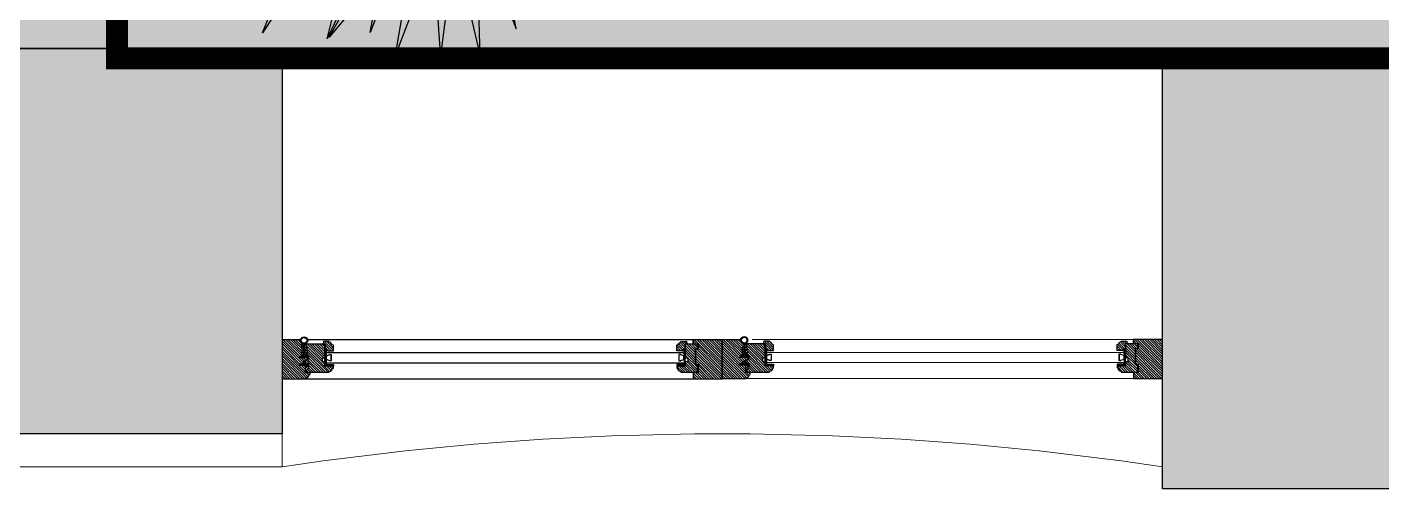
# Model space of a CAD drawing. Header units: millimetres. Extents: x 11706 to 69606, y 10911 to 38811.
# Drawn here: x 31043 to 33505, y 10911 to 11750 of the extents above; entities that cross this region are included whole.
import ezdxf

# ---------------------------------------------------------------- set-up
doc = ezdxf.new("R2010")
doc.units = ezdxf.units.MM
for name, color, linetype in [('2', 7, 'Continuous'), ('doors', 4, 'Continuous'), ('floor', 172, 'Continuous'), ('plants', 69, 'Continuous'), ('Plaster', 81, 'Continuous'), ('wall', 5, 'Continuous')]:
    doc.layers.add(name, color=color, linetype=linetype)
for name, color, linetype, lineweight in [('concr', 5, 'Continuous', 50), ('hatch', 252, 'Continuous', 0), ('windows line', 151, 'Continuous', 0)]:
    doc.layers.add(name, color=color, linetype=linetype, lineweight=lineweight)

# ---------------------------------------------------------------- blocks, each defined once
blk = doc.blocks.new('Joint-K7335')
at = {"layer": '2', "color": 7}
for points in [[(3.9, 10.7, -0.206505), (4.5, 11.8, -0.277528), (4.6, 11.7), (4.7, 11.5, 0.626267), (5.4, 11.5, 0.131441), (5.5, 11.7), (5.5, 18, 0.509109), (4.6, 18.4, -0.294424), (2, 18.3, 0.173488), (1.3, 18.5), (0, 18.5), (0, 2.1, 0.415334), (1.2, 0.9, 0.048115), (1.5, 0.9, 0.113375), (1.5, 1), (4, 2.8, 0.235966), (4, 2.9), (4, 3.3, 0.247659), (4, 3.4, 0.287937), (3.6, 3.4), (1.8, 2.3, -0.576722), (1.5, 2.5), (1.5, 3.3, -0.235966), (1.6, 3.5), (4, 5.3, 0.235966), (4, 5.3), (4, 5.7, 0.247659), (4, 5.8, 0.287937), (3.6, 5.8), (1.8, 4.8, -0.576722), (1.5, 5), (1.5, 6.3, -0.384094), (2.6, 7.5, -0.021813), (2.7, 7.5), (6.5, 7.5), (6.5, 7.6, 0.333043), (5.7, 8.5, -0.293245), (5.3, 8.9, 0.008528), (5.2, 9.3, 0.265517), (5, 9.5, 0.023748), (4.8, 9.5, -0.356149), (3.9, 10.7, -0.356149)], [(3.2, 10.8, 0.355005), (4.6, 8.8, -0.567624), (4.7, 8.8, -0.24708), (4.4, 8.7), (2.2, 9, -0.351704), (1.2, 10.1), (1.2, 12.9, -0.414214), (1.5, 13.2), (1.6, 13.2, 0.277073), (1.9, 13.4), (3.7, 16.8, -0.041112), (3.8, 17), (4.1, 17.7, -0.50666), (4.6, 17.7, -0.2771), (4.6, 17.5), (4.6, 13.3, 0.213422), (4.7, 13.1, -0.886227), (4.4, 12.6, 0.250571), (3.2, 10.8)]]:
    blk.add_lwpolyline(points, format="xyb", dxfattribs=at)
blk.add_lwpolyline([(1.6, 17.8, 0.632714), (1, 17.6), (1, 14.2, 0.78091), (1.6, 14.1), (3.2, 17.1, -0.117333), (3.3, 17.2, 1.218085), (3, 17.5, -0.285776), (2.7, 17.3, -0.145588)], format="xyb", close=True, dxfattribs=at)
blk = doc.blocks.new('wind 1400')
h = blk.add_hatch()
h.set_pattern_fill('ANSI31', color=4, angle=-90, style=0)
h.set_pattern_definition([(225, (7116.948, 124612.3033), (-2.24506403, 2.24506403), [])])
edge = h.paths.add_edge_path()
edge.add_line((-7.8, 1558), (-7.8, 1551.6))
edge.add_line((-7.8, 1551.6), (-17.5, 1551.6))
edge.add_line((-17.5, 1551.6), (-19.3, 1554.6))
edge.add_arc((-20.6, 1553.9), 1.5, 30.1137, 90)
edge.add_line((-20.6, 1555.4), (-23.9, 1555.4))
edge.add_line((-23.9, 1555.4), (-24.3, 1555))
edge.add_line((-24.3, 1555), (-24.3, 1514.1))
edge.add_line((-24.3, 1514.1), (-22.8, 1514.1))
edge.add_arc((-16.8, 1514.1), 6, 180, 270)
edge.add_line((-16.8, 1508.1), (-16.8, 1506.6))
edge.add_line((-16.8, 1506.6), (-13, 1506.6))
edge.add_line((-13, 1506.6), (-13, 1522))
edge.add_line((-13, 1522), (-5.5, 1522))
edge.add_line((-5.5, 1522), (-5.5, 1526.5))
edge.add_line((-5.5, 1526.5), (2, 1526.5))
edge.add_line((2, 1526.5), (2, 1522))
edge.add_line((2, 1522), (26.7, 1522))
edge.add_line((26.7, 1522), (26.7, 1558.8))
edge.add_line((26.7, 1558.8), (26.4, 1559.1))
edge.add_line((26.4, 1559.1), (6.5, 1558.6))
edge.add_line((6.5, 1558.6), (6.1, 1558.2))
edge.add_line((6.1, 1558.2), (6.1, 1551.6))
edge.add_line((6.1, 1551.6), (-0.6, 1551.6))
edge.add_line((-0.6, 1551.6), (-4.8, 1558.4))
edge.add_line((-4.8, 1558.4), (-7.4, 1558.4))
edge.add_line((-7.4, 1558.4), (-7.8, 1558))
edge = h.paths.add_edge_path()
edge.add_line((16.2, 1521.3), (16.2, 1516))
edge.add_line((16.2, 1516), (14.7, 1516))
edge.add_line((14.7, 1516), (14.7, 1506.6))
edge.add_line((14.7, 1506.6), (25.2, 1506.6))
edge.add_arc((29.1, 1506.7), 3.87, 108.7208, 181.2952, ccw=False)
edge.add_arc((26.6, 1514), 3.87, 288.7208, 361.2952)
edge.add_line((30.5, 1514.1), (32, 1514.1))
edge.add_line((32, 1514.1), (32, 1524.4))
edge.add_line((32, 1524.4), (26.7, 1525.4))
edge.add_line((26.7, 1525.4), (26.7, 1521.6))
edge.add_line((26.7, 1521.6), (16.2, 1521.3))
edge = h.paths.add_edge_path()
edge.add_line((7.5, 1560.3), (26.7, 1560.3))
edge.add_arc((33.5, 1560.3), 6.75, 90, 180, ccw=False)
edge.add_line((33.5, 1567), (34.5, 1567))
edge.add_line((34.5, 1567), (34.5, 1600))
edge.add_line((34.5, 1600), (-36, 1600))
edge.add_line((-36, 1600), (-36, 1556.5))
edge.add_line((-36, 1556.5), (-34.5, 1556.5))
edge.add_arc((-28.5, 1556.5), 6, 180, 270)
edge.add_line((-28.5, 1550.5), (-28.5, 1549))
edge.add_line((-28.5, 1549), (-25.4, 1549))
edge.add_line((-25.4, 1549), (-25.4, 1557.3))
edge.add_line((-25.4, 1557.3), (-16.4, 1557.3))
edge.add_line((-16.4, 1557.3), (-14.1, 1553.5))
edge.add_line((-14.1, 1553.5), (-12.3, 1553.5))
edge.add_line((-12.3, 1553.5), (-11.9, 1553.9))
edge.add_line((-11.9, 1553.9), (-11.9, 1567.4))
edge.add_line((-11.9, 1567.4), (-8.9, 1567.4))
edge.add_line((-8.9, 1567.4), (-8.9, 1561.8))
edge.add_line((-8.9, 1561.8), (-6.4, 1561.8))
edge.add_line((-6.4, 1561.8), (-6.4, 1560.3))
edge.add_line((-6.4, 1560.3), (-4.3, 1560.3))
edge.add_line((-4.3, 1560.3), (-0.3, 1553.5))
edge.add_line((-0.3, 1553.5), (1.6, 1553.5))
edge.add_line((1.6, 1553.5), (2, 1553.9))
edge.add_line((2, 1553.9), (2, 1567.4))
edge.add_line((2, 1567.4), (5, 1567.4))
edge.add_line((5, 1567.4), (5, 1561.8))
edge.add_line((5, 1561.8), (7.5, 1561.8))
at = {"ltscale": 10}
h = blk.add_hatch(dxfattribs=at)
h.set_pattern_fill('BRASS', color=4, scale=0.225, angle=-135, style=0)
h.set_pattern_definition([(315, (591.1752, 3518.9014), (-1.0102788, -1.0102788), []), (315, (590.67, 3518.3963), (-1.0102788, -1.0102788), [0.714375, -0.3571875])])
h.paths.add_polyline_path([(-13, 1518.6), (-10, 1518.6), (-10, 1509.6), (-13, 1509.6)])
h = blk.add_hatch(dxfattribs=at)
h.set_pattern_fill('ANGLE', color=4, scale=0.1125, angle=-135, style=0)
h.set_pattern_definition([(315, (591.1752, 3518.9014), (-0.55565335, -0.55565335), [0.5715, -0.2143125]), (225, (591.1752, 3518.9014), (-0.55565335, 0.55565335), [0.5715, -0.2143125])])
h.paths.add_polyline_path([(-13, 1509.6), (-10, 1509.6), (-10, 1506.6), (-13, 1506.6)])
h = blk.add_hatch(dxfattribs=at)
h.set_pattern_fill('ANGLE', color=4, scale=0.1125, angle=-135, style=0)
h.set_pattern_definition([(315, (600.9252, 3518.9014), (-0.55565335, -0.55565335), [0.5715, -0.2143125]), (225, (600.9252, 3518.9014), (-0.55565335, 0.55565335), [0.5715, -0.2143125])])
edge = h.paths.add_edge_path()
edge.add_line((14.7, 1522), (14.7, 1519.8))
edge.add_line((14.7, 1519.8), (13.2, 1519.8))
edge.add_arc((13.5, 1520.9), 1.16, 104.793, 255.207, ccw=False)
edge.add_line((13.2, 1522), (14.7, 1522))
h = blk.add_hatch(dxfattribs=at)
h.set_pattern_fill('ANGLE', color=4, scale=0.1125, angle=-135, style=0)
h.set_pattern_definition([(315, (600.9252, 3523.0264), (-0.55565335, -0.55565335), [0.5715, -0.2143125]), (225, (600.9252, 3523.0264), (-0.55565335, 0.55565335), [0.5715, -0.2143125])])
edge = h.paths.add_edge_path()
edge.add_line((16.2, 1521.6), (16.2, 1517.1))
edge.add_arc((15.5, 1517.7), 0.938, 216.8699, 323.1301, ccw=False)
edge.add_line((14.7, 1517.1), (14.7, 1521.6))
edge.add_arc((15.5, 1521.1), 0.926, 35.8841, 144.1159, ccw=False)
h = blk.add_hatch()
h.set_pattern_fill('ANSI31', color=4, angle=-90, style=0)
h.set_pattern_definition([(225, (7116.948, 124784.8033), (-2.24506403, 2.24506403), [])])
edge = h.paths.add_edge_path()
edge.add_line((-13, 867.1), (-13, 882.5))
edge.add_line((-13, 882.5), (-16.8, 882.5))
edge.add_line((-16.8, 882.5), (-16.8, 881))
edge.add_arc((-16.8, 875), 6, 90, 180)
edge.add_line((-22.8, 875), (-24.3, 875))
edge.add_line((-24.3, 875), (-24.3, 845))
edge.add_line((-24.3, 845), (-10.8, 845))
edge.add_line((-10.8, 845), (-10.8, 848.8))
edge.add_line((-10.8, 848.8), (19.2, 848.8))
edge.add_line((19.2, 848.8), (19.2, 845))
edge.add_line((19.2, 845), (26.7, 845))
edge.add_line((26.7, 845), (26.7, 867.1))
edge.add_line((26.7, 867.1), (2, 867.1))
edge.add_line((2, 867.1), (2, 862.6))
edge.add_line((2, 862.6), (-5.5, 862.6))
edge.add_line((-5.5, 862.6), (-5.5, 867.1))
edge.add_line((-5.5, 867.1), (-13, 867.1))
h.paths.add_polyline_path([(-25.3, 852.5), (-36, 852.5), (-36, 800), (35, 800), (35, 852.5), (27.7, 852.5), (27.7, 844), (18.2, 844), (18.2, 848.8), (-9.8, 848.8), (-9.8, 844), (-25.3, 844)])
edge = h.paths.add_edge_path()
edge.add_line((16.5, 867.9), (16.5, 873.1))
edge.add_line((16.5, 873.1), (15, 873.1))
edge.add_line((15, 873.1), (15, 882.5))
edge.add_line((15, 882.5), (25.5, 882.5))
edge.add_arc((29.3, 882.4), 3.87, 178.7048, 251.2792)
edge.add_arc((26.8, 875.1), 3.87, -1.2952, 71.2792, ccw=False)
edge.add_line((30.7, 875), (32, 875))
edge.add_line((32, 875), (32, 864.7))
edge.add_line((32, 864.7), (27, 863.8))
edge.add_line((27, 863.8), (27, 867.9))
edge.add_line((27, 867.9), (16.5, 867.9))
h = blk.add_hatch(dxfattribs=at)
h.set_pattern_fill('ANGLE', color=4, scale=0.1125, angle=-135, style=0)
h.set_pattern_definition([(45, (591.1752, -1129.7764), (-0.55565335, 0.55565335), [0.5715, -0.2143125]), (135, (591.1752, -1129.7764), (-0.55565335, -0.55565335), [0.5715, -0.2143125])])
h.paths.add_polyline_path([(-13, 879.5), (-10, 879.5), (-10, 882.5), (-13, 882.5)])
h = blk.add_hatch(dxfattribs=at)
h.set_pattern_fill('BRASS', color=4, scale=0.225, angle=-135, style=0)
h.set_pattern_definition([(45, (591.1752, -1129.7764), (-1.0102788, 1.0102788), []), (45, (590.67, -1129.2713), (-1.0102788, 1.0102788), [0.714375, -0.3571875])])
h.paths.add_polyline_path([(-13, 870.5), (-10, 870.5), (-10, 879.5), (-13, 879.5)])
h = blk.add_hatch(dxfattribs=at)
h.set_pattern_fill('ANGLE', color=4, scale=0.1125, angle=-135, style=0)
h.set_pattern_definition([(45, (600.9252, -1129.7764), (-0.55565335, 0.55565335), [0.5715, -0.2143125]), (135, (600.9252, -1129.7764), (-0.55565335, -0.55565335), [0.5715, -0.2143125])])
edge = h.paths.add_edge_path()
edge.add_line((14.7, 867.1), (14.7, 869.4))
edge.add_line((14.7, 869.4), (13.2, 869.4))
edge.add_arc((13.5, 868.2), 1.16, 104.793, 255.207)
edge.add_line((13.2, 867.1), (14.7, 867.1))
h = blk.add_hatch(dxfattribs=at)
h.set_pattern_fill('ANGLE', color=4, scale=0.1125, angle=-135, style=0)
h.set_pattern_definition([(45, (600.9252, -1133.9014), (-0.55565335, 0.55565335), [0.5715, -0.2143125]), (135, (600.9252, -1133.9014), (-0.55565335, -0.55565335), [0.5715, -0.2143125])])
edge = h.paths.add_edge_path()
edge.add_line((16.2, 867.5), (16.2, 872))
edge.add_arc((15.5, 871.4), 0.938, 36.8699, 143.1301)
edge.add_line((14.7, 872), (14.7, 867.5))
edge.add_arc((15.5, 868.1), 0.926, 215.8841, 324.1159)
h = blk.add_hatch()
h.set_pattern_fill('ANSI31', color=4, angle=-90, style=0)
h.set_pattern_definition([(225, (7117.473, 123812.3033), (-2.24506403, 2.24506403), [])])
edge = h.paths.add_edge_path()
edge.add_line((-7.2, 758), (-7.2, 751.6))
edge.add_line((-7.2, 751.6), (-17, 751.6))
edge.add_line((-17, 751.6), (-18.7, 754.6))
edge.add_arc((-20, 753.9), 1.5, 30.1137, 90)
edge.add_line((-20, 755.4), (-23.4, 755.4))
edge.add_line((-23.4, 755.4), (-23.7, 755))
edge.add_line((-23.7, 755), (-23.7, 714.1))
edge.add_line((-23.7, 714.1), (-22.2, 714.1))
edge.add_arc((-16.2, 714.1), 6, 180, 270)
edge.add_line((-16.2, 708.1), (-16.2, 706.6))
edge.add_line((-16.2, 706.6), (-12.5, 706.6))
edge.add_line((-12.5, 706.6), (-12.5, 722))
edge.add_line((-12.5, 722), (-5, 722))
edge.add_line((-5, 722), (-5, 726.5))
edge.add_line((-5, 726.5), (2.5, 726.5))
edge.add_line((2.5, 726.5), (2.5, 722))
edge.add_line((2.5, 722), (27.3, 722))
edge.add_line((27.3, 722), (27.3, 758.8))
edge.add_line((27.3, 758.8), (26.9, 759.1))
edge.add_line((26.9, 759.1), (7, 758.6))
edge.add_line((7, 758.6), (6.6, 758.2))
edge.add_line((6.6, 758.2), (6.6, 751.6))
edge.add_line((6.6, 751.6), (-0.1, 751.6))
edge.add_line((-0.1, 751.6), (-4.2, 758.4))
edge.add_line((-4.2, 758.4), (-6.9, 758.4))
edge.add_line((-6.9, 758.4), (-7.2, 758))
edge = h.paths.add_edge_path()
edge.add_line((16.8, 721.3), (16.8, 716))
edge.add_line((16.8, 716), (15.3, 716))
edge.add_line((15.3, 716), (15.3, 706.6))
edge.add_line((15.3, 706.6), (25.8, 706.6))
edge.add_arc((29.6, 706.7), 3.87, 108.7208, 181.2952, ccw=False)
edge.add_arc((27.1, 714), 3.87, 288.7208, 361.2952)
edge.add_line((31, 714.1), (32.5, 714.1))
edge.add_line((32.5, 714.1), (32.5, 724.4))
edge.add_line((32.5, 724.4), (27.3, 725.4))
edge.add_line((27.3, 725.4), (27.3, 721.6))
edge.add_line((27.3, 721.6), (16.8, 721.3))
edge = h.paths.add_edge_path()
edge.add_line((8, 760.2), (27.3, 760.2))
edge.add_arc((34, 760.2), 6.75, 90, 180, ccw=False)
edge.add_line((34, 767), (35, 767))
edge.add_line((35, 767), (35, 800))
edge.add_line((35, 800), (-35.5, 800))
edge.add_line((-35.5, 800), (-35.5, 756.5))
edge.add_line((-35.5, 756.5), (-34, 756.5))
edge.add_arc((-28, 756.5), 6, 180, 270)
edge.add_line((-28, 750.5), (-28, 749))
edge.add_line((-28, 749), (-24.9, 749))
edge.add_line((-24.9, 749), (-24.9, 757.2))
edge.add_line((-24.9, 757.2), (-15.9, 757.2))
edge.add_line((-15.9, 757.2), (-13.6, 753.5))
edge.add_line((-13.6, 753.5), (-11.7, 753.5))
edge.add_line((-11.7, 753.5), (-11.4, 753.9))
edge.add_line((-11.4, 753.9), (-11.4, 767.4))
edge.add_line((-11.4, 767.4), (-8.4, 767.4))
edge.add_line((-8.4, 767.4), (-8.4, 761.8))
edge.add_line((-8.4, 761.8), (-5.9, 761.8))
edge.add_line((-5.9, 761.8), (-5.9, 760.2))
edge.add_line((-5.9, 760.2), (-3.8, 760.2))
edge.add_line((-3.8, 760.2), (0.3, 753.5))
edge.add_line((0.3, 753.5), (2.1, 753.5))
edge.add_line((2.1, 753.5), (2.5, 753.9))
edge.add_line((2.5, 753.9), (2.5, 767.4))
edge.add_line((2.5, 767.4), (5.5, 767.4))
edge.add_line((5.5, 767.4), (5.5, 761.8))
edge.add_line((5.5, 761.8), (8, 761.8))
h = blk.add_hatch(dxfattribs=at)
h.set_pattern_fill('BRASS', color=4, scale=0.225, angle=-135, style=0)
h.set_pattern_definition([(315, (591.7002, 2718.9014), (-1.0102788, -1.0102788), []), (315, (591.195, 2718.3963), (-1.0102788, -1.0102788), [0.714375, -0.3571875])])
h.paths.add_polyline_path([(-12.5, 718.6), (-9.5, 718.6), (-9.5, 709.6), (-12.5, 709.6)])
h = blk.add_hatch(dxfattribs=at)
h.set_pattern_fill('ANGLE', color=4, scale=0.1125, angle=-135, style=0)
h.set_pattern_definition([(315, (601.4502, 2718.9014), (-0.55565335, -0.55565335), [0.5715, -0.2143125]), (225, (601.4502, 2718.9014), (-0.55565335, 0.55565335), [0.5715, -0.2143125])])
edge = h.paths.add_edge_path()
edge.add_line((15.3, 722), (15.3, 719.8))
edge.add_line((15.3, 719.8), (13.8, 719.8))
edge.add_arc((14.1, 720.9), 1.16, 104.793, 255.207, ccw=False)
edge.add_line((13.8, 722), (15.3, 722))
h = blk.add_hatch(dxfattribs=at)
h.set_pattern_fill('ANGLE', color=4, scale=0.1125, angle=-135, style=0)
h.set_pattern_definition([(315, (601.4502, 2723.0264), (-0.55565335, -0.55565335), [0.5715, -0.2143125]), (225, (601.4502, 2723.0264), (-0.55565335, 0.55565335), [0.5715, -0.2143125])])
edge = h.paths.add_edge_path()
edge.add_line((16.8, 721.6), (16.8, 717.1))
edge.add_arc((16, 717.7), 0.938, 216.8699, 323.1301, ccw=False)
edge.add_line((15.3, 717.1), (15.3, 721.6))
edge.add_arc((16, 721.1), 0.926, 35.8841, 144.1159, ccw=False)
h = blk.add_hatch(dxfattribs=at)
h.set_pattern_fill('ANGLE', color=4, scale=0.1125, angle=-135, style=0)
h.set_pattern_definition([(315, (591.7002, 2718.9014), (-0.55565335, -0.55565335), [0.5715, -0.2143125]), (225, (591.7002, 2718.9014), (-0.55565335, 0.55565335), [0.5715, -0.2143125])])
h.paths.add_polyline_path([(-12.5, 709.6), (-9.5, 709.6), (-9.5, 706.6), (-12.5, 706.6)])
h = blk.add_hatch()
h.set_pattern_fill('ANSI31', color=4, angle=-90, style=0)
h.set_pattern_definition([(225, (7117.473, 123984.8033), (-2.24506403, 2.24506403), [])])
edge = h.paths.add_edge_path()
edge.add_line((-12.5, 67.1), (-12.5, 82.5))
edge.add_line((-12.5, 82.5), (-16.2, 82.5))
edge.add_line((-16.2, 82.5), (-16.2, 81))
edge.add_arc((-16.2, 75), 6, 90, 180)
edge.add_line((-22.2, 75), (-23.7, 75))
edge.add_line((-23.7, 75), (-23.7, 45))
edge.add_line((-23.7, 45), (-10.2, 45))
edge.add_line((-10.2, 45), (-10.2, 48.8))
edge.add_line((-10.2, 48.8), (19.8, 48.8))
edge.add_line((19.8, 48.8), (19.8, 45))
edge.add_line((19.8, 45), (27.3, 45))
edge.add_line((27.3, 45), (27.3, 67.1))
edge.add_line((27.3, 67.1), (2.5, 67.1))
edge.add_line((2.5, 67.1), (2.5, 62.6))
edge.add_line((2.5, 62.6), (-5, 62.6))
edge.add_line((-5, 62.6), (-5, 67.1))
edge.add_line((-5, 67.1), (-12.5, 67.1))
h.paths.add_polyline_path([(-24.7, 52.5), (-35.5, 52.5), (-35.5, 0), (35.5, 0), (35.5, 52.5), (28.3, 52.5), (28.3, 44), (18.8, 44), (18.8, 48.8), (-9.2, 48.8), (-9.2, 44), (-24.7, 44)])
edge = h.paths.add_edge_path()
edge.add_line((17, 67.9), (17, 73.1))
edge.add_line((17, 73.1), (15.5, 73.1))
edge.add_line((15.5, 73.1), (15.5, 82.5))
edge.add_line((15.5, 82.5), (26, 82.5))
edge.add_arc((29.9, 82.4), 3.87, 178.7048, 251.2792)
edge.add_arc((27.4, 75.1), 3.87, -1.2952, 71.2792, ccw=False)
edge.add_line((31.2, 75), (32.5, 75))
edge.add_line((32.5, 75), (32.5, 64.7))
edge.add_line((32.5, 64.7), (27.5, 63.8))
edge.add_line((27.5, 63.8), (27.5, 67.9))
edge.add_line((27.5, 67.9), (17, 67.9))
h = blk.add_hatch(dxfattribs=at)
h.set_pattern_fill('ANGLE', color=4, scale=0.1125, angle=-135, style=0)
h.set_pattern_definition([(45, (591.7002, -1929.7764), (-0.55565335, 0.55565335), [0.5715, -0.2143125]), (135, (591.7002, -1929.7764), (-0.55565335, -0.55565335), [0.5715, -0.2143125])])
h.paths.add_polyline_path([(-12.5, 79.5), (-9.5, 79.5), (-9.5, 82.5), (-12.5, 82.5)])
h = blk.add_hatch(dxfattribs=at)
h.set_pattern_fill('BRASS', color=4, scale=0.225, angle=-135, style=0)
h.set_pattern_definition([(45, (591.7002, -1929.7764), (-1.0102788, 1.0102788), []), (45, (591.195, -1929.2713), (-1.0102788, 1.0102788), [0.714375, -0.3571875])])
h.paths.add_polyline_path([(-12.5, 70.5), (-9.5, 70.5), (-9.5, 79.5), (-12.5, 79.5)])
h = blk.add_hatch(dxfattribs=at)
h.set_pattern_fill('ANGLE', color=4, scale=0.1125, angle=-135, style=0)
h.set_pattern_definition([(45, (601.4502, -1929.7764), (-0.55565335, 0.55565335), [0.5715, -0.2143125]), (135, (601.4502, -1929.7764), (-0.55565335, -0.55565335), [0.5715, -0.2143125])])
edge = h.paths.add_edge_path()
edge.add_line((15.3, 67.1), (15.3, 69.4))
edge.add_line((15.3, 69.4), (13.8, 69.4))
edge.add_arc((14.1, 68.2), 1.16, 104.793, 255.207)
edge.add_line((13.8, 67.1), (15.3, 67.1))
h = blk.add_hatch(dxfattribs=at)
h.set_pattern_fill('ANGLE', color=4, scale=0.1125, angle=-135, style=0)
h.set_pattern_definition([(45, (601.4502, -1933.9014), (-0.55565335, 0.55565335), [0.5715, -0.2143125]), (135, (601.4502, -1933.9014), (-0.55565335, -0.55565335), [0.5715, -0.2143125])])
edge = h.paths.add_edge_path()
edge.add_line((16.8, 67.5), (16.8, 72))
edge.add_arc((16, 71.4), 0.938, 36.8699, 143.1301)
edge.add_line((15.3, 72), (15.3, 67.5))
edge.add_arc((16, 68.1), 0.926, 215.8841, 324.1159)
at = {"color": 8}
for p, q in [((-36, 1556.5), (-36, 852.5)), ((35, 852.5), (35, 1553.4)), ((-35.5, 756.5), (-35, 52.5)), ((35.5, 52.5), (35, 745.3))]:
    blk.add_line(p, q, dxfattribs=at)
for p, q in [((7.5, 1561.8), (7.5, 1560.3)), ((14.7, 869.4), (-10, 869.4)), ((-10.8, 845), (-10.8, 848.8)), ((26.7, 852.5), (35, 852.5)), ((8, 761.8), (8, 760.2)), ((15.3, 69.4), (-9.5, 69.4)), ((27.3, 52.5), (35.5, 52.5)), ((-10.2, 45), (-10.2, 48.8))]:
    blk.add_line(p, q)
at = {"color": 4, "ltscale": 10}
for p, q in [((21, 1564), (27.9, 1564)), ((21.2, 1555.1), (28.1, 1555.5)), ((-10.8, 1522), (12.5, 1519.8)), ((-10.8, 1519.8), (12.5, 1522)), ((14.7, 1519.8), (-10, 1519.8)), ((-10.8, 869.4), (12.5, 867.1)), ((-10.8, 867.1), (12.5, 869.4)), ((21.7, 755.1), (28.6, 755.5)), ((-10.2, 722), (13, 719.8)), ((-10.2, 719.8), (13, 722)), ((15.3, 719.8), (-9.5, 719.8)), ((-10.2, 69.4), (13, 67.1)), ((-10.2, 67.1), (13, 69.4))]:
    blk.add_line(p, q, dxfattribs=at)
at = {"color": 7}
for p, q in [((-6.8, 1519.8), (-6.8, 869.4)), ((11.5, 1519.8), (11.5, 869.4)), ((-6.2, 719.8), (-5.7, 69.4)), ((12, 719.8), (12.5, 69.4))]:
    blk.add_line(p, q, dxfattribs=at)
for points in [[(7.5, 1560.3), (26.7, 1560.3, -0.414214), (33.5, 1567), (34.5, 1567), (34.5, 1600), (-36, 1600), (-36, 1556.5), (-34.5, 1556.5, 0.414214), (-28.5, 1550.5), (-28.5, 1549), (-25.4, 1549), (-25.4, 1557.3), (-16.4, 1557.3), (-14.1, 1553.5), (-12.3, 1553.5), (-11.9, 1553.9), (-11.9, 1567.4), (-8.9, 1567.4), (-8.9, 1561.8), (-6.4, 1561.8), (-6.4, 1560.3), (-4.3, 1560.3), (-0.3, 1553.5), (1.6, 1553.5), (2, 1553.9), (2, 1567.4), (5, 1567.4), (5, 1561.8), (7.5, 1561.8)], [(-13, 867.1), (-13, 882.5), (-16.8, 882.5), (-16.8, 881, 0.414214), (-22.8, 875), (-24.3, 875), (-24.3, 845), (-10.8, 845), (-10.8, 848.8), (19.2, 848.8), (19.2, 845), (26.7, 845), (26.7, 867.1), (2, 867.1), (2, 862.6), (-5.5, 862.6), (-5.5, 867.1), (-13, 867.1)], [(8, 760.2), (27.3, 760.2, -0.414214), (34, 767), (35, 767), (35, 800), (-35.5, 800), (-35.5, 756.5), (-34, 756.5, 0.414214), (-28, 750.5), (-28, 749), (-24.9, 749), (-24.9, 757.2), (-15.9, 757.2), (-13.6, 753.5), (-11.7, 753.5), (-11.4, 753.9), (-11.4, 767.4), (-8.4, 767.4), (-8.4, 761.8), (-5.9, 761.8), (-5.9, 760.2), (-3.8, 760.2), (0.3, 753.5), (2.1, 753.5), (2.5, 753.9), (2.5, 767.4), (5.5, 767.4), (5.5, 761.8), (8, 761.8)], [(-12.5, 67.1), (-12.5, 82.5), (-16.2, 82.5), (-16.2, 81, 0.414214), (-22.2, 75), (-23.7, 75), (-23.7, 45), (-10.2, 45), (-10.2, 48.8), (19.8, 48.8), (19.8, 45), (27.3, 45), (27.3, 67.1), (2.5, 67.1), (2.5, 62.6), (-5, 62.6), (-5, 67.1), (-12.5, 67.1)]]:
    blk.add_lwpolyline(points, format="xyb", dxfattribs=at)
for points in [[(-7.8, 1558), (-7.8, 1551.6), (-17.5, 1551.6), (-19.3, 1554.6, 0.267417), (-20.6, 1555.4), (-23.9, 1555.4), (-24.3, 1555), (-24.3, 1514.1), (-22.8, 1514.1, 0.414214), (-16.8, 1508.1), (-16.8, 1506.6), (-13, 1506.6), (-13, 1522), (-5.5, 1522), (-5.5, 1526.5), (2, 1526.5), (2, 1522), (26.7, 1522), (26.7, 1558.8), (26.4, 1559.1), (6.5, 1558.6), (6.1, 1558.2), (6.1, 1551.6), (-0.6, 1551.6), (-4.8, 1558.4), (-7.4, 1558.4)], [(16.2, 1521.3), (16.2, 1516), (14.7, 1516), (14.7, 1506.6), (25.2, 1506.6, -0.327693), (27.9, 1510.4, 0.327693), (30.5, 1514.1), (32, 1514.1), (32, 1524.4), (26.7, 1525.4), (26.7, 1521.6), (16.2, 1521.3)], [(16.5, 867.9), (16.5, 873.1), (15, 873.1), (15, 882.5), (25.5, 882.5, 0.327693), (28.1, 878.7, -0.327693), (30.7, 875), (32, 875), (32, 864.7), (27, 863.8), (27, 867.9), (16.5, 867.9)], [(-7.2, 758), (-7.2, 751.6), (-17, 751.6), (-18.7, 754.6, 0.267417), (-20, 755.4), (-23.4, 755.4), (-23.7, 755), (-23.7, 714.1), (-22.2, 714.1, 0.414214), (-16.2, 708.1), (-16.2, 706.6), (-12.5, 706.6), (-12.5, 722), (-5, 722), (-5, 726.5), (2.5, 726.5), (2.5, 722), (27.3, 722), (27.3, 758.8), (26.9, 759.1), (7, 758.6), (6.6, 758.2), (6.6, 751.6), (-0.1, 751.6), (-4.2, 758.4), (-6.9, 758.4)], [(16.8, 721.3), (16.8, 716), (15.3, 716), (15.3, 706.6), (25.8, 706.6, -0.327693), (28.4, 710.4, 0.327693), (31, 714.1), (32.5, 714.1), (32.5, 724.4), (27.3, 725.4), (27.3, 721.6), (16.8, 721.3)], [(17, 67.9), (17, 73.1), (15.5, 73.1), (15.5, 82.5), (26, 82.5, 0.327693), (28.6, 78.7, -0.327693), (31.2, 75), (32.5, 75), (32.5, 64.7), (27.5, 63.8), (27.5, 67.9), (17, 67.9)]]:
    blk.add_lwpolyline(points, format="xyb", close=True, dxfattribs=at)
at = {"color": 4, "ltscale": 10}
for points in [[(21, 1560.3), (21, 1564), (7.5, 1564), (7.5, 1560.3)], [(21, 1558.9), (21.2, 1555.1), (7.7, 1554.5), (7.5, 1558.2)], [(-13, 1518.6), (-10, 1518.6), (-10, 1509.6), (-13, 1509.6)], [(-13, 1509.6), (-10, 1509.6), (-10, 1506.6), (-13, 1506.6)], [(12.5, 1522), (12.5, 1519.8), (-10.8, 1519.8), (-10.8, 1522)], [(-13, 879.5), (-10, 879.5), (-10, 882.5), (-13, 882.5)], [(-13, 870.5), (-10, 870.5), (-10, 879.5), (-13, 879.5)], [(12.5, 867.1), (12.5, 869.4), (-10.8, 869.4), (-10.8, 867.1)], [(21.5, 760.2), (21.5, 764), (8, 764), (8, 760.2)], [(21.5, 758.9), (21.7, 755.1), (8.2, 754.5), (8, 758.2)], [(-12.5, 718.6), (-9.5, 718.6), (-9.5, 709.6), (-12.5, 709.6)], [(13, 722), (13, 719.8), (-10.2, 719.8), (-10.2, 722)], [(-12.5, 709.6), (-9.5, 709.6), (-9.5, 706.6), (-12.5, 706.6)], [(-12.5, 79.5), (-9.5, 79.5), (-9.5, 82.5), (-12.5, 82.5)], [(-12.5, 70.5), (-9.5, 70.5), (-9.5, 79.5), (-12.5, 79.5)], [(13, 67.1), (13, 69.4), (-10.2, 69.4), (-10.2, 67.1)]]:
    blk.add_lwpolyline(points, close=True, dxfattribs=at)
at = {"color": 7}
for points in [[(8.4, 1510.8), (-3.6, 1510.8), (-3.6, 1514.5), (-2.9, 1514.5), (-1.1, 1519.8), (5.8, 1519.8), (7.6, 1514.5), (8.4, 1514.5)], [(8, 1511.1), (-3.3, 1511.1), (-3.3, 1514.1), (-2.6, 1514.1), (-0.8, 1519.4), (5.5, 1519.4), (7.3, 1514.1), (8, 1514.1)], [(8.4, 879.1), (-3.6, 879.1), (-3.6, 875.4), (-2.9, 875.4), (-1.1, 869.4), (5.8, 869.4), (7.6, 875.4), (8.4, 875.4)], [(8, 878.7), (-3.3, 878.7), (-3.3, 875.7), (-2.6, 875.7), (-0.8, 869.7), (5.5, 869.7), (7.3, 875.7), (8, 875.7)], [(8.9, 710.8), (-3.1, 710.8), (-3.1, 714.5), (-2.4, 714.5), (-0.5, 719.8), (6.3, 719.8), (8.1, 714.5), (8.9, 714.5)], [(8.5, 711.1), (-2.7, 711.1), (-2.7, 714.1), (-2.1, 714.1), (-0.3, 719.4), (6, 719.4), (7.9, 714.1), (8.5, 714.1)], [(8.9, 79.1), (-3.1, 79.1), (-3.1, 75.4), (-2.4, 75.4), (-0.5, 69.4), (6.3, 69.4), (8.1, 75.4), (8.9, 75.4)], [(8.5, 78.7), (-2.7, 78.7), (-2.7, 75.7), (-2.1, 75.7), (-0.3, 69.7), (6, 69.7), (7.9, 75.7), (8.5, 75.7)]]:
    blk.add_lwpolyline(points, close=True, dxfattribs=at)
at = {"color": 4, "ltscale": 10}
for points in [[(14.7, 1522), (14.7, 1519.8), (13.2, 1519.8, -0.770201), (13.2, 1522)], [(16.2, 1521.6), (16.2, 1517.1, -0.5), (14.7, 1517.1), (14.7, 1521.6, -0.5108)], [(14.7, 867.1), (14.7, 869.4), (13.2, 869.4, 0.770201), (13.2, 867.1)], [(16.2, 867.5), (16.2, 872, 0.5), (14.7, 872), (14.7, 867.5, 0.5108)], [(15.3, 722), (15.3, 719.8), (13.8, 719.8, -0.770201), (13.8, 722)], [(16.8, 721.6), (16.8, 717.1, -0.5), (15.3, 717.1), (15.3, 721.6, -0.5108)], [(15.3, 67.1), (15.3, 69.4), (13.8, 69.4, 0.770201), (13.8, 67.1)], [(16.8, 67.5), (16.8, 72, 0.5), (15.3, 72), (15.3, 67.5, 0.5108)]]:
    blk.add_lwpolyline(points, format="xyb", close=True, dxfattribs=at)
at = {"color": 7}
for points in [[(-25.3, 852.5), (-36, 852.5), (-36, 800), (35, 800), (35, 852.5), (27.7, 852.5), (27.7, 844), (18.2, 844), (18.2, 848.8), (-9.8, 848.8), (-9.8, 844), (-25.3, 844), (-25.3, 852.5)], [(-24.7, 52.5), (-35.5, 52.5), (-35.5, 0), (35.5, 0), (35.5, 52.5), (28.3, 52.5), (28.3, 44), (18.8, 44), (18.8, 48.8), (-9.2, 48.8), (-9.2, 44), (-24.7, 44), (-24.7, 52.5)]]:
    blk.add_lwpolyline(points, dxfattribs=at)
for centre, radius in [((33.7, 1559.9), 6.56), ((33.7, 1559.9), 5.25), ((34.2, 759.9), 6.56), ((34.2, 759.9), 5.25)]:
    blk.add_circle(centre, radius, dxfattribs=at)
at = {"color": 4, "ltscale": 10, "xscale": -0.75, "yscale": 0.75, "zscale": 0.75, "rotation": 180}
for p in [(-11.9, 1567.4), (2, 1567.4), (-11.4, 767.4), (2.5, 767.4)]:
    blk.add_blockref('Joint-K7335', p, dxfattribs=at)
blk = doc.blocks.new('z_49')
for p, q in [((-4.69, -6.897), (-3.953, -5.08)), ((-3.513, -7.004), (-3.034, -5.096)), ((-2.731, -6.892), (-2.374, -4.953)), ((-2.016, -5.036), (-2.731, -6.892)), ((-3.599, -5.235), (-4.69, -6.897)), ((-2.673, -5.202), (-3.513, -7.004)), ((-0.48, -5.805), (-0.077, -6.822)), ((-0.077, -6.822), (-0.274, -5.725)), ((-3.474, -6.976), (-3.055, -6.222)), ((-2.929, -6.327), (-3.474, -6.976)), ((-1.522, -6.389), (-1.454, -7.359)), ((-1.454, -7.359), (-1.329, -6.375)), ((-0.983, -6.253), (-0.732, -7.32)), ((-0.732, -7.32), (-0.767, -6.205)), ((-2.272, -7.294), (-2.124, -6.456)), ((-1.977, -6.523), (-2.272, -7.294))]:
    blk.add_line(p, q)

msp = doc.modelspace()

# ---------------------------------------------------------------- hatches: boundary and pattern name
at = {"layer": 'floor', "true_color": 0xfef4cd}
h = msp.add_hatch(color=254, dxfattribs=at)
h.paths.add_polyline_path([(16506.5, 11710.5), (12406.5, 11710.5), (12406.6, 15810.5), (16506.5, 15810.5), (16506.5, 14810.5), (16606.5, 14810.5), (16606.5, 16010.5), (16506.5, 16010.5), (16506.5, 16910.5), (16606.5, 16910.5), (16606.5, 18185.5), (12406.5, 18185.5), (12406.5, 22335.5), (18706.5, 22335.5), (18706.5, 22085.5), (18956.5, 22085.5), (18956.5, 17085.5), (18706.5, 17085.5), (18706.5, 16485.5), (19306.5, 16485.5), (19306.5, 17085.5), (19056.5, 17085.5), (19056.5, 22085.5), (19306.5, 22085.5), (19306.5, 22335.5), (26106.5, 22335.5), (26106.5, 22085.5), (26706.5, 22085.5), (26706.5, 22685.5), (26106.5, 22685.5), (26106.5, 22435.5), (19306.5, 22435.5), (19306.5, 22956.8), (19206.5, 22956.8), (19206.5, 22685.5), (18706.5, 22685.5), (18706.5, 22435.5), (12406.5, 22435.5), (12406.5, 27460.5), (12606.5, 27460.5), (12606.5, 28260.5), (13406.5, 28260.5), (13406.5, 27460.5), (19206.5, 27460.5), (19206.5, 23766.8), (19306.5, 23766.8), (19306.5, 27460.5), (26356.5, 27460.5), (26356.5, 23766.8), (26456.5, 23766.8), (26456.5, 27460.5), (31206.5, 27460.5), (31206.5, 22435.5), (28206.5, 22435.5), (28206.5, 22335.5), (31206.5, 22335.5), (31206.5, 16835.5), (28206.5, 16835.5), (28206.5, 16735.5), (31206.5, 16735.5), (31206.5, 11710.5), (26806.5, 11710.5), (26806.5, 13826.7), (26706.5, 13826.7), (26706.5, 11710.5), (16606.5, 11710.5), (16606.5, 13910.5), (16506.5, 13910.5)])
h.paths.add_polyline_path([(26106.5, 17085.5), (26706.5, 17085.5), (26706.5, 16485.5), (26106.5, 16485.5)], flags=16)
at = {"layer": 'floor'}
h = msp.add_hatch(dxfattribs=at)
h.set_pattern_fill('ANGLE', color=252, scale=40, style=0)
h.set_pattern_definition([(0, (-135610.08, 201539), (0, 279.4), [203.2, -76.2]), (90, (-135610.08, 201539), (-279.4, 2e-14), [203.2, -76.2])])
h.paths.add_polyline_path([(34106.5, 24820.5), (40906.5, 24820.5), (40906.5, 14885.5), (34106.5, 14885.5)], flags=16)
h.paths.add_polyline_path([(31206.5, 27460.5), (34706.5, 27460.5), (34706.5, 28235.5), (35906.5, 28235.5), (35906.5, 27415.5), (35911.5, 27410.5), (36901.5, 27410.5), (36906.5, 27415.5), (36906.5, 28235.5), (38106.5, 28235.5), (38106.5, 27415.5), (38111.5, 27410.5), (38631.5, 27410.5), (39406.5, 27410.5), (39406.5, 28260.5), (43006.5, 28260.5), (43006.5, 27460.5), (43806.5, 27460.5), (43806.5, 11710.5), (31206.5, 11710.5)])
at = {"layer": 'hatch', "true_color": 0xc3db84}
h = msp.add_hatch(color=53, dxfattribs=at)
h.paths.add_polyline_path([(34106.5, 24820.5), (40906.5, 24820.5), (40906.5, 14885.5), (34106.5, 14885.5)], flags=16)
h.paths.add_polyline_path([(31206.5, 27460.5), (34706.5, 27460.5), (34706.5, 28235.5), (35906.5, 28235.5), (35906.5, 27415.5), (35911.5, 27410.5), (36901.5, 27410.5), (36906.5, 27415.5), (36906.5, 28235.5), (38106.5, 28235.5), (38106.5, 27415.5), (38111.5, 27410.5), (38631.5, 27410.5), (39406.5, 27410.5), (39406.5, 28260.5), (43006.5, 28260.5), (43006.5, 27460.5), (43806.5, 27460.5), (43806.5, 11710.5), (31206.5, 11710.5)])
at = {"layer": 'wall', "true_color": 0x706e6b}
h = msp.add_hatch(color=8, dxfattribs=at)
h.paths.add_polyline_path([(12406.5, 15910.5), (16506.5, 15910.5), (16506.5, 16010.5), (16606.5, 16010.5), (16606.5, 14810.5), (16506.5, 14810.5), (16506.5, 15810.5), (12406.5, 15810.5)])
h.paths.add_polyline_path([(68906.5, 19785.5), (65406.5, 19785.5), (65406.5, 19885.5), (65306.5, 19885.5), (65306.5, 19585.5), (65406.5, 19585.5), (65406.5, 19685.5), (68906.5, 19685.5)])
h.paths.add_polyline_path([(68906.5, 22460.5), (64667.3, 22460.5), (64667.3, 22311.1), (65306.5, 22311.1), (65306.5, 20885.5), (65406.5, 20885.5), (65406.5, 22311.1), (68906.5, 22311.1)])
h.paths.add_polyline_path([(16606.5, 13910.5), (16506.5, 13910.5), (16506.5, 11710.5), (16606.5, 11710.5)])
h.paths.add_polyline_path([(65406.5, 18585.5), (65306.5, 18585.5), (65306.5, 17010.5), (65406.5, 17010.5)])
h.paths.add_polyline_path([(63706.5, 16485.5), (63506.5, 16485.5), (63506.5, 11710.5), (63706.5, 11710.5)])
h.paths.add_polyline_path([(63906.5, 17010.5), (63706.5, 17010.5), (63706.5, 16760.5), (63906.5, 16760.5)])
h.paths.add_polyline_path([(66906.5, 17010.5), (64906.5, 17010.5), (64906.5, 16760.5), (66906.5, 16760.5)])
h.paths.add_polyline_path([(63481.5, 27460.5), (63331.5, 27460.5), (63331.5, 22685.5), (63481.5, 22685.5)], flags=16)
h.paths.add_polyline_path([(63856.5, 22460.5), (63706.5, 22460.5), (63706.5, 22310.5), (63856.5, 22310.5)], flags=17)
h.paths.add_polyline_path([(56081.5, 16485.5), (55931.5, 16485.5), (55931.5, 11710.5), (56081.5, 11710.5)])
h.paths.add_polyline_path([(48681.5, 16485.5), (48531.5, 16485.5), (48531.5, 11710.5), (48681.5, 11710.5)])
h.paths.add_polyline_path([(48681.5, 27460.5), (48531.5, 27460.5), (48531.5, 22685.5), (48681.5, 22685.5)], flags=16)
h.paths.add_polyline_path([(19056.5, 22085.5), (18956.5, 22085.5), (18956.5, 17085.5), (19056.5, 17085.5)])
h.paths.add_polyline_path([(26806.5, 13826.7), (26706.5, 13826.7), (26706.5, 11710.5), (26806.5, 11710.5)])
h.paths.add_polyline_path([(18706.5, 22435.5), (12406.5, 22435.5), (12406.5, 22335.5), (18706.5, 22335.5)])
h.paths.add_polyline_path([(26106.5, 22435.5), (19306.5, 22435.5), (19306.5, 22335.5), (26106.5, 22335.5)], flags=17)
h.paths.add_polyline_path([(12406.5, 18085.5), (12406.5, 18185.5), (16606.5, 18185.5), (16606.5, 16910.5), (16506.5, 16910.5), (16506.5, 18085.5)])
h.paths.add_polyline_path([(31206.5, 16835.5), (28206.5, 16835.5), (28206.5, 16735.5), (31206.5, 16735.5)])
h.paths.add_polyline_path([(19306.5, 22956.8), (19206.5, 22956.8), (19206.5, 22685.5), (19306.5, 22685.5)], flags=17)
h.paths.add_polyline_path([(28206.5, 22435.5), (31206.5, 22435.5), (31206.5, 22335.5), (28206.5, 22335.5)], flags=17)
h.paths.add_polyline_path([(69506.5, 20085.5), (68906.5, 20085.5), (68906.5, 19485.5), (69506.5, 19485.5)])
h.paths.add_polyline_path([(66906.5, 15610.5), (66906.5, 17010.5), (68906.5, 17010.5), (68906.5, 17885.5), (69606.5, 17885.5), (69606.5, 16310.5), (67606.5, 16310.5), (67606.5, 15610.5)])
h.paths.add_polyline_path([(48606.5, 20751.9), (48506.5, 20751.9), (48506.5, 18419.2), (48606.5, 18419.2)])
h.paths.add_polyline_path([(43506.5, 11710.5), (44106.5, 11710.5), (44106.5, 11010.5), (43506.5, 11010.5)])
h.paths.add_polyline_path([(63106.5, 22685.5), (63706.5, 22685.5), (63706.5, 22085.5), (63106.5, 22085.5)], flags=17)
h.paths.add_polyline_path([(69606.5, 23085.5), (68906.5, 23085.5), (68906.5, 21685.5), (69606.5, 21685.5)])
h.paths.add_polyline_path([(65706.5, 11710.5), (66906.5, 11710.5), (66906.5, 14610.5), (67606.5, 14610.5), (67606.5, 10910.5), (65706.5, 10910.5)])
h.paths.add_polyline_path([(62706.5, 11710.5), (64106.5, 11710.5), (64106.5, 10910.5), (62706.5, 10910.5)])
h.paths.add_polyline_path([(55306.5, 11710.5), (56706.5, 11710.5), (56706.5, 10910.5), (55306.5, 10910.5)])
h.paths.add_polyline_path([(47906.5, 11710.5), (49306.5, 11710.5), (49306.5, 10910.5), (47906.5, 10910.5)])
h.paths.add_polyline_path([(60506.5, 11710.5), (61106.5, 11710.5), (61106.5, 11010.5), (60506.5, 11010.5)])
h.paths.add_polyline_path([(58306.5, 11710.5), (58906.5, 11710.5), (58906.5, 11010.5), (58306.5, 11010.5)])
h.paths.add_polyline_path([(53106.5, 11710.5), (53706.5, 11710.5), (53706.5, 11010.5), (53106.5, 11010.5)])
h.paths.add_polyline_path([(50906.5, 11710.5), (51506.5, 11710.5), (51506.5, 11010.5), (50906.5, 11010.5)])
h.paths.add_polyline_path([(45706.5, 11710.5), (46306.5, 11710.5), (46306.5, 11010.5), (45706.5, 11010.5)])
h.paths.add_polyline_path([(48306.5, 17085.5), (48906.5, 17085.5), (48906.5, 16485.5), (48306.5, 16485.5)])
h.paths.add_polyline_path([(55706.5, 17085.5), (56306.5, 17085.5), (56306.5, 16485.5), (55706.5, 16485.5)])
h.paths.add_polyline_path([(63106.5, 17085.5), (63706.5, 17085.5), (63706.5, 16485.5), (63106.5, 16485.5)])
h.paths.add_polyline_path([(55706.5, 22685.5), (56306.5, 22685.5), (56306.5, 22085.5), (55706.5, 22085.5)], flags=17)
h.paths.add_polyline_path([(48306.5, 22685.5), (48906.5, 22685.5), (48906.5, 22085.5), (48306.5, 22085.5)], flags=17)
h.paths.add_polyline_path([(40506.5, 11710.5), (41906.5, 11710.5), (41906.5, 10910.5), (40506.5, 10910.5)])
h.paths.add_polyline_path([(33506.5, 17085.5), (34106.5, 17085.5), (34106.5, 16485.5), (33506.5, 16485.5)])
h.paths.add_polyline_path([(40906.5, 17085.5), (41506.5, 17085.5), (41506.5, 16485.5), (40906.5, 16485.5)])
h.paths.add_polyline_path([(40906.5, 22685.5), (41506.5, 22685.5), (41506.5, 22085.5), (40906.5, 22085.5)], flags=17)
h.paths.add_polyline_path([(33506.5, 22685.5), (34106.5, 22685.5), (34106.5, 22085.5), (33506.5, 22085.5)], flags=17)
h.paths.add_polyline_path([(26406.5, 20751.9), (26506.5, 20751.9), (26506.5, 18419.2), (26406.5, 18419.2)])
h.paths.add_polyline_path([(33106.5, 11710.5), (34506.5, 11710.5), (34506.5, 10910.5), (33106.5, 10910.5)])
h.paths.add_polyline_path([(38306.5, 11710.5), (38906.5, 11710.5), (38906.5, 11010.5), (38306.5, 11010.5)])
h.paths.add_polyline_path([(36106.5, 11710.5), (36706.5, 11710.5), (36706.5, 11010.5), (36106.5, 11010.5)])
h.paths.add_polyline_path([(30906.5, 11710.5), (31506.5, 11710.5), (31506.5, 11010.5), (30906.5, 11010.5)])
h.paths.add_polyline_path([(11746.5, 20385.5), (12406.5, 20385.5), (12406.5, 20985.5), (11746.5, 20985.5)])
h.paths.add_polyline_path([(12406.5, 20985.5), (11706.5, 20985.5), (11706.5, 23360.5), (12406.5, 23360.5)])
h.paths.add_polyline_path([(11746.5, 18785.5), (12406.5, 18785.5), (12406.5, 18185.5), (11746.5, 18185.5)])
h.paths.add_polyline_path([(11746.5, 15210.5), (12406.5, 15210.5), (12406.5, 15810.5), (11746.5, 15810.5)])
h.paths.add_polyline_path([(11746.5, 13610.5), (12406.5, 13610.5), (12406.5, 13010.5), (11746.5, 13010.5)])
h.paths.add_polyline_path([(12406.5, 18185.5), (11706.5, 18185.5), (11706.5, 15810.5), (12406.5, 15810.5)])
h.paths.add_polyline_path([(25706.5, 11710.5), (27106.5, 11710.5), (27106.5, 10910.5), (25706.5, 10910.5)])
h.paths.add_polyline_path([(18306.5, 11710.5), (19706.5, 11710.5), (19706.5, 10910.5), (18306.5, 10910.5)])
h.paths.add_polyline_path([(28706.5, 11710.5), (29306.5, 11710.5), (29306.5, 11010.5), (28706.5, 11010.5)])
h.paths.add_polyline_path([(23506.5, 11710.5), (24106.5, 11710.5), (24106.5, 11010.5), (23506.5, 11010.5)])
h.paths.add_polyline_path([(21306.5, 11710.5), (21906.5, 11710.5), (21906.5, 11010.5), (21306.5, 11010.5)])
h.paths.add_polyline_path([(16306.5, 11710.5), (16906.5, 11710.5), (16906.5, 11010.5), (16306.5, 11010.5)])
h.paths.add_polyline_path([(14306.5, 11710.5), (14906.5, 11710.5), (14906.5, 11010.5), (14306.5, 11010.5)])
h.paths.add_polyline_path([(11706.5, 13010.5), (12406.5, 13010.5), (12406.5, 11710.5), (12906.5, 11710.5), (12906.5, 10910.5), (11706.5, 10910.5)])
h.paths.add_polyline_path([(18706.5, 17085.5), (19306.5, 17085.5), (19306.5, 16485.5), (18706.5, 16485.5)])
h.paths.add_polyline_path([(26106.5, 17085.5), (26706.5, 17085.5), (26706.5, 16485.5), (26106.5, 16485.5)])
h.paths.add_polyline_path([(26106.5, 22685.5), (26706.5, 22685.5), (26706.5, 22085.5), (26106.5, 22085.5)], flags=17)
h.paths.add_polyline_path([(18706.5, 22685.5), (19306.5, 22685.5), (19306.5, 22085.5), (18706.5, 22085.5)], flags=17)
h.paths.add_polyline_path([(14306.5, 31260.5), (14406.5, 31260.5), (14406.5, 30060.5), (14906.5, 30060.5), (14906.5, 29960.5), (14306.5, 29960.5)], flags=17)
h.paths.add_polyline_path([(26456.5, 27460.5), (26356.5, 27460.5), (26356.5, 23766.8), (26456.5, 23766.8)], flags=17)
h.paths.add_polyline_path([(19306.5, 27460.5), (19206.5, 27460.5), (19206.5, 23766.8), (19306.5, 23766.8)], flags=17)
h.paths.add_polyline_path([(11706.5, 28260.5), (12606.5, 28260.5), (12606.5, 27460.5), (12406.5, 27460.5), (12406.5, 26160.5), (11706.5, 26160.5)])
h.paths.add_polyline_path([(16906.5, 27460.5), (13406.5, 27460.5), (13406.5, 28260.5), (16906.5, 28260.5)])
h.paths.add_polyline_path([(11906.5, 30560.5), (11906.5, 31860.5), (15506.5, 31860.5), (15506.5, 28260.5), (14906.5, 28260.5), (14906.5, 31260.5), (12506.5, 31260.5), (12506.5, 30560.5)])
h.paths.add_polyline_path([(12506.5, 29560.5), (11906.5, 29560.5), (11906.5, 28260.5), (12506.5, 28260.5)], flags=17)
h.paths.add_polyline_path([(33106.5, 27460.5), (34506.5, 27460.5), (34506.5, 28260.5), (33106.5, 28260.5)], flags=16)
h.paths.add_polyline_path([(11746.5, 23960.5), (12406.5, 23960.5), (12406.5, 23360.5), (11746.5, 23360.5)])
h.paths.add_polyline_path([(11746.5, 25560.5), (12406.5, 25560.5), (12406.5, 26160.5), (11746.5, 26160.5)])
h.paths.add_polyline_path([(25706.5, 27460.5), (27106.5, 27460.5), (27106.5, 28260.5), (25706.5, 28260.5)], flags=17)
h.paths.add_polyline_path([(18306.5, 27460.5), (19706.5, 27460.5), (19706.5, 28260.5), (18306.5, 28260.5)], flags=17)
h.paths.add_polyline_path([(23506.5, 27460.5), (24106.5, 27460.5), (24106.5, 28160.5), (23506.5, 28160.5)], flags=17)
h.paths.add_polyline_path([(21306.5, 27460.5), (21906.5, 27460.5), (21906.5, 28160.5), (21306.5, 28160.5)], flags=17)
h.paths.add_polyline_path([(30906.5, 27460.5), (31506.5, 27460.5), (31506.5, 28160.5), (30906.5, 28160.5)], flags=17)
h.paths.add_polyline_path([(28706.5, 27460.5), (29306.5, 27460.5), (29306.5, 28160.5), (28706.5, 28160.5)], flags=17)
h.paths.add_polyline_path([(47906.5, 27660.5), (46306.5, 27660.5), (46306.5, 27460.5), (47906.5, 27460.5)], flags=17)
h.paths.add_polyline_path([(45706.5, 27660.5), (44106.5, 27660.5), (44106.5, 27460.5), (45706.5, 27460.5)], flags=17)
h.paths.add_polyline_path([(43006.5, 27460.5), (43006.5, 28260.5), (43406.5, 28260.5), (43406.5, 29360.5), (44106.5, 29360.5), (44106.5, 28260.5), (44106.5, 27460.5)], flags=16)
h.paths.add_polyline_path([(46306.5, 27460.5), (45706.5, 27460.5), (45706.5, 28160.5), (46306.5, 28160.5)], flags=16)
h.paths.add_polyline_path([(55306.5, 27460.5), (56706.5, 27460.5), (56706.5, 28260.5), (55306.5, 28260.5)], flags=16)
h.paths.add_polyline_path([(47906.5, 27460.5), (49306.5, 27460.5), (49306.5, 28260.5), (47906.5, 28260.5)], flags=16)
h.paths.add_polyline_path([(53106.5, 27460.5), (53706.5, 27460.5), (53706.5, 28160.5), (53106.5, 28160.5)], flags=16)
h.paths.add_polyline_path([(50906.5, 27460.5), (51506.5, 27460.5), (51506.5, 28160.5), (50906.5, 28160.5)], flags=16)
h.paths.add_polyline_path([(38306.5, 27460.5), (38306.5, 28260.5), (38406.5, 28260.5), (38406.5, 29160.5), (39106.5, 29160.5), (39106.5, 28260.5), (39406.5, 28260.5), (39406.5, 27460.5)], flags=16)
h.paths.add_polyline_path([(40969.2, 28260.5), (41451.7, 28260.5), (41451.7, 27460.5), (40969.2, 27460.5)], flags=17)
h.paths.add_polyline_path([(67906.5, 27460.5), (67906.5, 28260.5), (69606.5, 28260.5), (69606.5, 26885.5), (68906.5, 26885.5), (68906.5, 27460.5)])
h.paths.add_polyline_path([(65706.5, 27460.5), (66306.5, 27460.5), (66306.5, 28160.5), (65706.5, 28160.5)])
h.paths.add_polyline_path([(62706.5, 27460.5), (64106.5, 27460.5), (64106.5, 28260.5), (62706.5, 28260.5)], flags=16)
h.paths.add_polyline_path([(60506.5, 27460.5), (61106.5, 27460.5), (61106.5, 28160.5), (60506.5, 28160.5)], flags=16)
h.paths.add_polyline_path([(58306.5, 27460.5), (58906.5, 27460.5), (58906.5, 28160.5), (58306.5, 28160.5)], flags=16)
h.paths.add_polyline_path([(69506.5, 25285.5), (68906.5, 25285.5), (68906.5, 24685.5), (69506.5, 24685.5)])
h.paths.add_polyline_path([(48906.5, 31560.5), (48606.5, 31560.5), (48606.5, 31260.5), (48906.5, 31260.5)])
h.paths.add_polyline_path([(48906.5, 38810.5), (48606.5, 38810.5), (48606.5, 38510.5), (48906.5, 38510.5)])
h.paths.add_polyline_path([(45106.5, 33360.5), (45106.5, 38810.5), (44256.5, 38810.5), (44256.5, 38110.5), (44406.5, 38110.5), (44406.5, 33360.5)])
h.paths.add_polyline_path([(41106.5, 32860.5), (41506.5, 32860.5), (41506.5, 33760.5), (41106.5, 33760.5), (41106.5, 38110.5), (40756.5, 38110.5), (40756.5, 38810.5), (41756.5, 38810.5), (41756.5, 38110.5), (41606.5, 38110.5), (41606.5, 31960.5), (41706.5, 31960.5), (41706.5, 31260.5), (41106.5, 31260.5)])
h.paths.add_polyline_path([(43656.5, 38760.5), (43306.5, 38760.5), (43306.5, 38110.5), (43656.5, 38110.5)])
h.paths.add_polyline_path([(42706.5, 38760.5), (42356.5, 38760.5), (42356.5, 38110.5), (42706.5, 38110.5)])
h.paths.add_polyline_path([(33906.5, 37485.5), (33906.5, 38810.5), (39156.5, 38810.5), (39156.5, 38110.5), (34606.5, 38110.5), (34606.5, 37485.5)])
h.paths.add_polyline_path([(39106.5, 31260.5), (38406.5, 31260.5), (38406.5, 30360.5), (39106.5, 30360.5)])
h.paths.add_polyline_path([(33906.5, 32585.5), (34606.5, 32585.5), (34606.5, 31960.5), (39406.5, 31960.5), (39406.5, 31260.5), (33906.5, 31260.5)])
h.paths.add_polyline_path([(38556.5, 34460.5), (39156.5, 34460.5), (39156.5, 33860.5), (38556.5, 33860.5)])
h.paths.add_polyline_path([(38556.5, 36210.5), (39156.5, 36210.5), (39156.5, 35610.5), (38556.5, 35610.5)])
h.paths.add_polyline_path([(36506.5, 34460.5), (37106.5, 34460.5), (37106.5, 33860.5), (36506.5, 33860.5)])
h.paths.add_polyline_path([(36506.5, 36210.5), (37106.5, 36210.5), (37106.5, 35610.5), (36506.5, 35610.5)])
h.paths.add_polyline_path([(34606.5, 36285.5), (33906.5, 36285.5), (33906.5, 33785.5), (34606.5, 33785.5)])
h.paths.add_polyline_path([(41206.5, 33760.5), (41106.5, 33760.5), (41106.5, 32860.5), (41206.5, 32860.5)], flags=17)
h.paths.add_polyline_path([(42606.5, 31260.5), (43406.5, 31260.5), (43406.5, 30360.5), (44106.5, 30360.5), (44106.5, 31260.5), (45106.5, 31260.5), (45106.5, 33360.5), (44406.5, 33360.5), (44406.5, 31960.5), (42606.5, 31960.5)])
h.paths.add_polyline_path([(45206.5, 31360.5), (45106.5, 31360.5), (45106.5, 31260.5), (45206.5, 31260.5)])
h.paths.add_polyline_path([(45006.5, 36635.5), (44506.5, 36635.5), (44506.5, 35635.5), (45006.5, 35635.5)], flags=16)
h.paths.add_polyline_path([(45006.5, 34435.5), (44506.5, 34435.5), (44506.5, 33435.5), (45006.5, 33435.5)], flags=16)
edge = h.paths.add_edge_path()
edge.add_line((65406.5, 20885.5), (65306.5, 20885.5))
edge.add_line((65406.5, 19885.5), (65306.5, 19885.5))
edge.add_line((14406.5, 30060.5), (14575.3, 31124.3))

# ---------------------------------------------------------------- linework, layer by layer
at = {"layer": 'concr', "color": 253, "lineweight": 0}
msp.add_lwpolyline([(31506.5, 11010.5), (30906.5, 11010.5), (30906.5, 10950.5), (31506.5, 10950.5), (31506.5, 11010.5), (30906.5, 11010.5)], dxfattribs=at)
at = {"layer": 'floor'}
for points in [[(26456.5, 27460.5), (31206.5, 27460.5), (31206.5, 22435.5), (28206.5, 22435.5), (28206.5, 22335.5), (31206.5, 22335.5), (31206.5, 16835.5), (28206.5, 16835.5), (28206.5, 16735.5), (31206.5, 16735.5), (31206.5, 11710.5), (26806.5, 11710.5)], [(43806.5, 27460.5), (43806.5, 11710.5), (31206.5, 11710.5), (31206.5, 27460.5)]]:
    msp.add_lwpolyline(points, dxfattribs=at)
at = {"layer": 'Plaster', "lineweight": 0}
msp.add_lwpolyline([(33106.5, 10950.5), (33106.5, 11710.5), (31506.5, 11710.5), (31506.5, 10950.5, -0.075), (33106.5, 10950.5), (33106.5, 10950.5)], format="xyb", dxfattribs=at)
at = {"layer": 'wall'}
for points in [[(30906.5, 11710.5), (31506.5, 11710.5), (31506.5, 11010.5), (30906.5, 11010.5)], [(33106.5, 11710.5), (34506.5, 11710.5), (34506.5, 10910.5), (33106.5, 10910.5)]]:
    msp.add_lwpolyline(points, close=True, dxfattribs=at)
at = {"layer": 'windows line', "const_width": 40}
msp.add_lwpolyline([(43806.5, 18775.5), (43806.5, 11693), (31206.5, 11693), (31206.5, 27460.5)], dxfattribs=at)

# ---------------------------------------------------------------- block references
at = {"layer": 'doors', "rotation": 90}
msp.add_blockref('wind 1400', (33106.5, 11146.6), dxfattribs=at)
at = {"layer": 'plants', "xscale": 100, "yscale": 100, "zscale": 100}
msp.add_blockref('z_49', (31939.9, 12428.7), dxfattribs=at)

doc.saveas('drawing.dxf')
